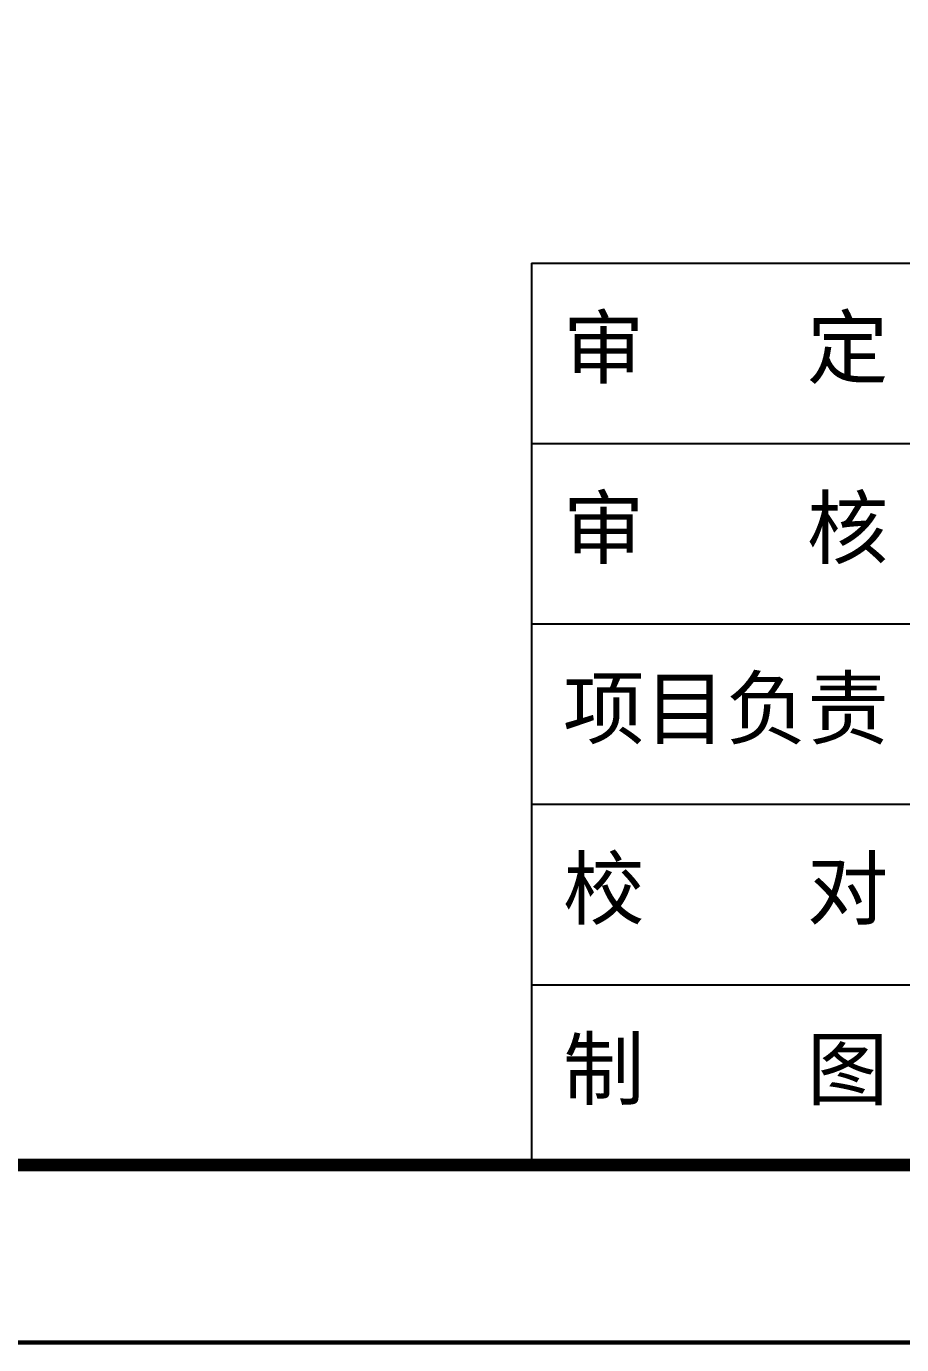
# Model space of a CAD drawing. Header units: millimetres. Extents: x 7577 to 20709, y -191 to 3630.
# Drawn here: x 11781.3 to 11834.6, y 466.8 to 547 of the extents above; entities that cross this region are included whole.
import ezdxf

# ---------------------------------------------------------------- set-up
doc = ezdxf.new("R2010")
doc.units = ezdxf.units.MM
doc.layers.add('GiCAD_PouMian', color=7, linetype='Continuous')
doc.layers.add('GiCAD_TuLi', color=7, linetype='Continuous')
doc.styles.get("Standard").update_dxf_attribs({"font": ''})
doc.styles.get('Standard').set_extended_font_data('SimSun')

msp = doc.modelspace()

# ---------------------------------------------------------------- linework, layer by layer
at = {"color": 7}
msp.add_line((11812.038, 532.607), (11812.038, 477.707), dxfattribs=at)
msp.add_lwpolyline([(11812.038, 532.607), (11997.324, 532.607)], dxfattribs=at)
at = {"color": 7, "lineweight": -3}
for points in [[(11812.038, 521.627), (11880.429, 521.627)], [(11812.038, 510.647), (11997.324, 510.647)], [(11812.038, 499.667), (11997.324, 499.667)], [(11812.038, 488.687), (11997.324, 488.687)]]:
    msp.add_lwpolyline(points, dxfattribs=at)
at = {"layer": 'GiCAD_PouMian'}
for points, const_width in [([(11554.499, 466.907), (12008.099, 466.907), (12008.099, 787.667), (11554.499, 787.667), (11554.499, 466.907)], 0.27), ([(11581.499, 477.707), (11997.299, 477.707), (11997.299, 776.867), (11581.499, 776.867), (11581.499, 477.707), (11997.299, 477.707)], 0.756)]:
    msp.add_lwpolyline(points, dxfattribs=dict(at, const_width=const_width))
at = {"layer": 'GiCAD_TuLi', "color": 7}
msp.add_line((11812.038, 477.707), (11997.299, 477.707), dxfattribs=at)

# ---------------------------------------------------------------- texts
at = {"color": 7, "char_height": 3.6316, "width": 75.96088, "attachment_point": 1}
for s, insert in [('\\fSimSun|b0|i0|c134|p49;审    定', (11813.949, 529.299)), ('\\fSimSun|b0|i0|c134|p49;审    核', (11813.949, 518.319)), ('\\fSimSun|b0|i0|c134|p49;项目负责', (11813.949, 507.339)), ('\\fSimSun|b0|i0|c134|p49;校    对', (11813.949, 496.359)), ('\\fSimSun|b0|i0|c134|p49;制    图', (11813.949, 485.379))]:
    msp.add_mtext(s, dxfattribs=dict(at, insert=insert))

doc.saveas('drawing.dxf')
